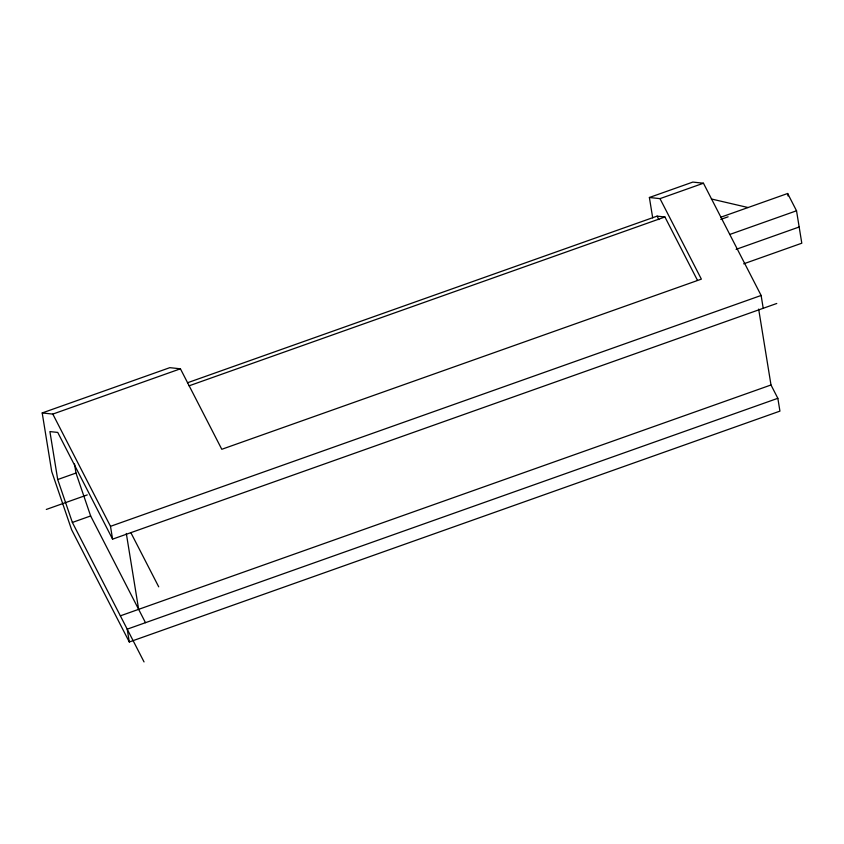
<?xml version="1.0" encoding="UTF-8"?>
<svg xmlns="http://www.w3.org/2000/svg" width="844" height="844" viewBox="0 0 844 844"><rect width="100%" height="100%" fill="white"/><g stroke="black" fill="none" stroke-linecap="round" stroke-linejoin="round"><path stroke-width="1.27" d="M758.661 309.104L770.994 384.98L777.841 398.305L779.93 411.123L129.301 641.989L71.613 529.737L51.716 471.522L42.2 412.948L169.813 367.667L180.426 368.807L221.793 449.293L701.364 279.132L659.997 198.635L649.384 197.496L652.697 217.879M649.384 197.496L692.829 182.082L703.442 183.222L761.13 295.463L763.208 308.292M42.2 412.948L52.813 414.087L180.426 368.807M659.997 198.635L703.442 183.222M187.463 382.775L657.096 216.138L664.924 216.982L697.429 280.24M189.077 385.824L664.924 216.982M720.892 217.182L787.652 193.498L796.525 210.778L801.8 243.209L743.691 263.824M720.797 219.398L728.119 216.802M729.775 234.463L796.525 210.778M144.039 661.918L72.362 522.447L57.709 479.54L75.992 473.051L74.515 463.978M736.116 249.36L799.162 226.994M46.304 509.449L87.28 494.901M72.362 522.447L90.646 515.958L145.495 622.682M776.765 303.481L112.579 539.147L110.501 526.329L761.13 295.463M120.365 615.835L770.994 384.98M777.841 398.305L127.212 629.17L129.301 641.989M711.397 198.994L748.09 207.54M657.096 216.138L658.869 219.598M130.862 532.659L158.714 586.833M52.813 414.087L110.501 526.329M112.579 539.147L57.74 432.423L49.912 431.59L57.709 479.54M75.992 473.051L90.646 515.958M787.652 193.498L788.053 195.987M126.315 533.471L138.648 609.347"/></g></svg>
